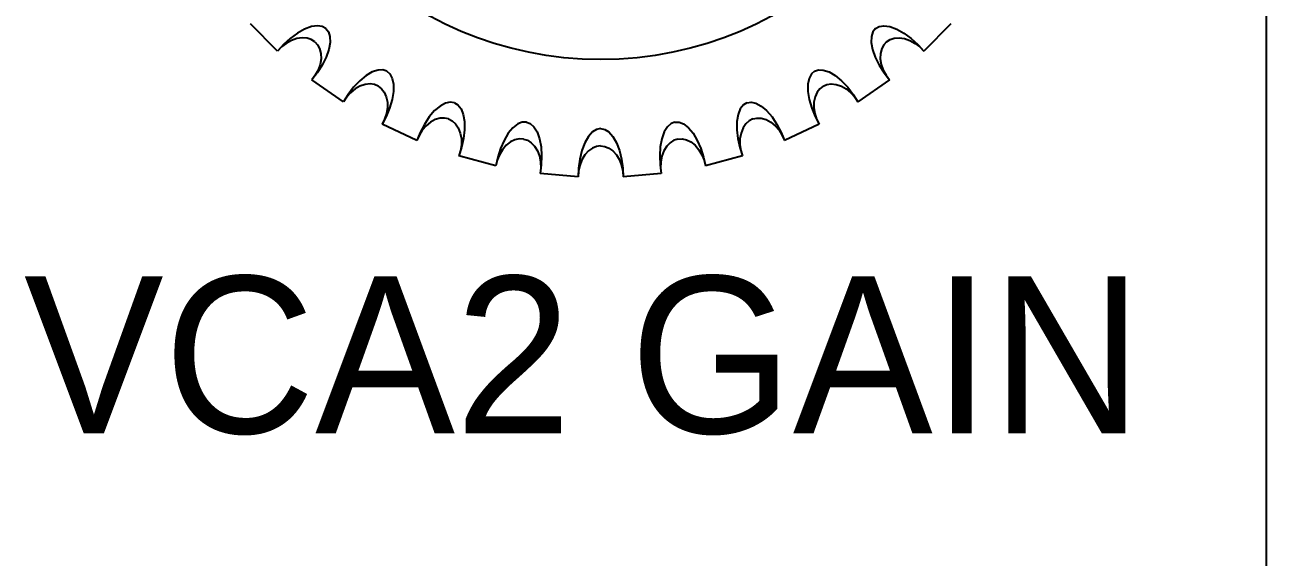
# Model space of a CAD drawing. Extents: x -1423 to 1501, y 0 to 128.
# Drawn here: x 22.3 to 40.3, y 94.59 to 102.3 of the extents above; entities that cross this region are included whole.
import ezdxf

# ---------------------------------------------------------------- set-up
doc = ezdxf.new("R2010")
doc.units = 0
doc.layers.add('LAYER1', color=7, linetype='CONTINUOUS')
doc.styles.add('TEXT702687', font='txt', dxfattribs={"height": 0.2})

msp = doc.modelspace()

# ---------------------------------------------------------------- linework, layer by layer
at = {"layer": 'LAYER1', "color": 7}
msp.add_line((40.3, 128.5), (40.3, 0), dxfattribs=at)
at = {"layer": 'LAYER1', "color": 18}
for p, q in [((25.966, 101.923), (25.573, 102.316)), ((25.966, 101.923), (25.573, 102.316)), ((25.966, 101.923), (25.573, 102.316)), ((25.966, 101.923), (25.573, 102.316)), ((35.727, 102.316), (35.334, 101.923)), ((35.727, 102.316), (35.334, 101.923)), ((35.727, 102.316), (35.334, 101.923)), ((35.727, 102.316), (35.334, 101.923)), ((26.919, 101.187), (26.464, 101.505)), ((26.919, 101.187), (26.464, 101.505)), ((26.919, 101.187), (26.464, 101.505)), ((26.919, 101.187), (26.464, 101.505)), ((34.836, 101.505), (34.381, 101.187)), ((34.836, 101.505), (34.381, 101.187)), ((34.836, 101.505), (34.381, 101.187)), ((34.836, 101.505), (34.381, 101.187)), ((27.985, 100.627), (27.481, 100.862)), ((27.985, 100.627), (27.481, 100.862)), ((27.985, 100.627), (27.481, 100.862)), ((27.985, 100.627), (27.481, 100.862)), ((33.819, 100.862), (33.315, 100.627)), ((33.819, 100.862), (33.315, 100.627)), ((33.819, 100.862), (33.315, 100.627)), ((33.819, 100.862), (33.315, 100.627)), ((29.132, 100.261), (28.595, 100.405)), ((29.132, 100.261), (28.595, 100.405)), ((29.132, 100.261), (28.595, 100.405)), ((29.132, 100.261), (28.595, 100.405)), ((32.705, 100.405), (32.168, 100.261)), ((32.705, 100.405), (32.168, 100.261)), ((32.705, 100.405), (32.168, 100.261)), ((32.705, 100.405), (32.168, 100.261)), ((30.325, 100.1), (29.772, 100.148)), ((30.325, 100.1), (29.772, 100.148)), ((30.325, 100.1), (29.772, 100.148)), ((30.325, 100.1), (29.772, 100.148)), ((31.528, 100.148), (30.975, 100.1)), ((31.528, 100.148), (30.975, 100.1)), ((31.528, 100.148), (30.975, 100.1)), ((31.528, 100.148), (30.975, 100.1))]:
    msp.add_line(p, q, dxfattribs=at)
for points in [[(26.665, 102.251, 0), (26.612, 102.28, 0), (26.542, 102.29, 0), (26.455, 102.277, 0), (26.357, 102.241, 0), (26.253, 102.182, 0), (26.149, 102.106, 0), (26.052, 102.017, 0), (25.966, 101.923, 0)], [(26.665, 102.251, 0), (26.612, 102.28, 0), (26.542, 102.29, 0), (26.455, 102.277, 0), (26.357, 102.241, 0), (26.253, 102.182, 0), (26.149, 102.106, 0), (26.052, 102.017, 0), (25.966, 101.923, 0)], [(26.665, 102.251, 0), (26.612, 102.28, 0), (26.542, 102.29, 0), (26.455, 102.277, 0), (26.357, 102.241, 0), (26.253, 102.182, 0), (26.149, 102.106, 0), (26.052, 102.017, 0), (25.966, 101.923, 0)], [(26.665, 102.251, 0), (26.612, 102.28, 0), (26.542, 102.29, 0), (26.455, 102.277, 0), (26.357, 102.241, 0), (26.253, 102.182, 0), (26.149, 102.106, 0), (26.052, 102.017, 0), (25.966, 101.923, 0)], [(26.665, 102.251, 0), (26.702, 102.204, 0), (26.725, 102.136, 0), (26.728, 102.049, 0), (26.709, 101.946, 0), (26.669, 101.833, 0), (26.612, 101.717, 0), (26.541, 101.606, 0), (26.464, 101.505, 0)], [(26.665, 102.251, 0), (26.702, 102.204, 0), (26.725, 102.136, 0), (26.728, 102.049, 0), (26.709, 101.946, 0), (26.669, 101.833, 0), (26.612, 101.717, 0), (26.541, 101.606, 0), (26.464, 101.505, 0)], [(26.665, 102.251, 0), (26.702, 102.204, 0), (26.725, 102.136, 0), (26.728, 102.049, 0), (26.709, 101.946, 0), (26.669, 101.833, 0), (26.612, 101.717, 0), (26.541, 101.606, 0), (26.464, 101.505, 0)], [(26.665, 102.251, 0), (26.702, 102.204, 0), (26.725, 102.136, 0), (26.728, 102.049, 0), (26.709, 101.946, 0), (26.669, 101.833, 0), (26.612, 101.717, 0), (26.541, 101.606, 0), (26.464, 101.505, 0)], [(34.635, 102.251, 0), (34.598, 102.204, 0), (34.575, 102.136, 0), (34.572, 102.049, 0), (34.591, 101.946, 0), (34.631, 101.833, 0), (34.688, 101.717, 0), (34.759, 101.606, 0), (34.836, 101.505, 0)], [(34.635, 102.251, 0), (34.598, 102.204, 0), (34.575, 102.136, 0), (34.572, 102.049, 0), (34.591, 101.946, 0), (34.631, 101.833, 0), (34.688, 101.717, 0), (34.759, 101.606, 0), (34.836, 101.505, 0)], [(34.635, 102.251, 0), (34.598, 102.204, 0), (34.575, 102.136, 0), (34.572, 102.049, 0), (34.591, 101.946, 0), (34.631, 101.833, 0), (34.688, 101.717, 0), (34.759, 101.606, 0), (34.836, 101.505, 0)], [(34.635, 102.251, 0), (34.598, 102.204, 0), (34.575, 102.136, 0), (34.572, 102.049, 0), (34.591, 101.946, 0), (34.631, 101.833, 0), (34.688, 101.717, 0), (34.759, 101.606, 0), (34.836, 101.505, 0)], [(34.635, 102.251, 0), (34.688, 102.28, 0), (34.758, 102.29, 0), (34.845, 102.277, 0), (34.943, 102.241, 0), (35.047, 102.182, 0), (35.151, 102.106, 0), (35.248, 102.017, 0), (35.334, 101.923, 0)], [(34.635, 102.251, 0), (34.688, 102.28, 0), (34.758, 102.29, 0), (34.845, 102.277, 0), (34.943, 102.241, 0), (35.047, 102.182, 0), (35.151, 102.106, 0), (35.248, 102.017, 0), (35.334, 101.923, 0)], [(34.635, 102.251, 0), (34.688, 102.28, 0), (34.758, 102.29, 0), (34.845, 102.277, 0), (34.943, 102.241, 0), (35.047, 102.182, 0), (35.151, 102.106, 0), (35.248, 102.017, 0), (35.334, 101.923, 0)], [(34.635, 102.251, 0), (34.688, 102.28, 0), (34.758, 102.29, 0), (34.845, 102.277, 0), (34.943, 102.241, 0), (35.047, 102.182, 0), (35.151, 102.106, 0), (35.248, 102.017, 0), (35.334, 101.923, 0)], [(26.504, 102.059, 0), (26.454, 102.091, 0), (26.392, 102.112, 0), (26.321, 102.117, 0), (26.243, 102.106, 0), (26.165, 102.078, 0), (26.09, 102.035, 0), (26.023, 101.982, 0), (25.966, 101.923, 0)], [(26.504, 102.059, 0), (26.454, 102.091, 0), (26.392, 102.112, 0), (26.321, 102.117, 0), (26.243, 102.106, 0), (26.165, 102.078, 0), (26.09, 102.035, 0), (26.023, 101.982, 0), (25.966, 101.923, 0)], [(26.504, 102.059, 0), (26.454, 102.091, 0), (26.392, 102.112, 0), (26.321, 102.117, 0), (26.243, 102.106, 0), (26.165, 102.078, 0), (26.09, 102.035, 0), (26.023, 101.982, 0), (25.966, 101.923, 0)], [(26.504, 102.059, 0), (26.454, 102.091, 0), (26.392, 102.112, 0), (26.321, 102.117, 0), (26.243, 102.106, 0), (26.165, 102.078, 0), (26.09, 102.035, 0), (26.023, 101.982, 0), (25.966, 101.923, 0)], [(26.504, 102.059, 0), (26.544, 102.015, 0), (26.575, 101.958, 0), (26.593, 101.889, 0), (26.595, 101.81, 0), (26.581, 101.728, 0), (26.553, 101.647, 0), (26.512, 101.572, 0), (26.464, 101.505, 0)], [(26.504, 102.059, 0), (26.544, 102.015, 0), (26.575, 101.958, 0), (26.593, 101.889, 0), (26.595, 101.81, 0), (26.581, 101.728, 0), (26.553, 101.647, 0), (26.512, 101.572, 0), (26.464, 101.505, 0)], [(26.504, 102.059, 0), (26.544, 102.015, 0), (26.575, 101.958, 0), (26.593, 101.889, 0), (26.595, 101.81, 0), (26.581, 101.728, 0), (26.553, 101.647, 0), (26.512, 101.572, 0), (26.464, 101.505, 0)], [(26.504, 102.059, 0), (26.544, 102.015, 0), (26.575, 101.958, 0), (26.593, 101.889, 0), (26.595, 101.81, 0), (26.581, 101.728, 0), (26.553, 101.647, 0), (26.512, 101.572, 0), (26.464, 101.505, 0)], [(34.796, 102.059, 0), (34.756, 102.015, 0), (34.725, 101.958, 0), (34.707, 101.889, 0), (34.705, 101.81, 0), (34.719, 101.728, 0), (34.747, 101.647, 0), (34.788, 101.572, 0), (34.836, 101.505, 0)], [(34.796, 102.059, 0), (34.756, 102.015, 0), (34.725, 101.958, 0), (34.707, 101.889, 0), (34.705, 101.81, 0), (34.719, 101.728, 0), (34.747, 101.647, 0), (34.788, 101.572, 0), (34.836, 101.505, 0)], [(34.796, 102.059, 0), (34.756, 102.015, 0), (34.725, 101.958, 0), (34.707, 101.889, 0), (34.705, 101.81, 0), (34.719, 101.728, 0), (34.747, 101.647, 0), (34.788, 101.572, 0), (34.836, 101.505, 0)], [(34.796, 102.059, 0), (34.756, 102.015, 0), (34.725, 101.958, 0), (34.707, 101.889, 0), (34.705, 101.81, 0), (34.719, 101.728, 0), (34.747, 101.647, 0), (34.788, 101.572, 0), (34.836, 101.505, 0)], [(34.796, 102.059, 0), (34.846, 102.091, 0), (34.908, 102.112, 0), (34.979, 102.117, 0), (35.057, 102.106, 0), (35.135, 102.078, 0), (35.21, 102.035, 0), (35.277, 101.982, 0), (35.334, 101.923, 0)], [(34.796, 102.059, 0), (34.846, 102.091, 0), (34.908, 102.112, 0), (34.979, 102.117, 0), (35.057, 102.106, 0), (35.135, 102.078, 0), (35.21, 102.035, 0), (35.277, 101.982, 0), (35.334, 101.923, 0)], [(34.796, 102.059, 0), (34.846, 102.091, 0), (34.908, 102.112, 0), (34.979, 102.117, 0), (35.057, 102.106, 0), (35.135, 102.078, 0), (35.21, 102.035, 0), (35.277, 101.982, 0), (35.334, 101.923, 0)], [(34.796, 102.059, 0), (34.846, 102.091, 0), (34.908, 102.112, 0), (34.979, 102.117, 0), (35.057, 102.106, 0), (35.135, 102.078, 0), (35.21, 102.035, 0), (35.277, 101.982, 0), (35.334, 101.923, 0)], [(27.55, 101.631, 0), (27.493, 101.65, 0), (27.422, 101.648, 0), (27.339, 101.621, 0), (27.248, 101.568, 0), (27.156, 101.492, 0), (27.067, 101.399, 0), (26.987, 101.294, 0), (26.919, 101.187, 0)], [(27.55, 101.631, 0), (27.493, 101.65, 0), (27.422, 101.648, 0), (27.339, 101.621, 0), (27.248, 101.568, 0), (27.156, 101.492, 0), (27.067, 101.399, 0), (26.987, 101.294, 0), (26.919, 101.187, 0)], [(27.55, 101.631, 0), (27.493, 101.65, 0), (27.422, 101.648, 0), (27.339, 101.621, 0), (27.248, 101.568, 0), (27.156, 101.492, 0), (27.067, 101.399, 0), (26.987, 101.294, 0), (26.919, 101.187, 0)], [(27.55, 101.631, 0), (27.493, 101.65, 0), (27.422, 101.648, 0), (27.339, 101.621, 0), (27.248, 101.568, 0), (27.156, 101.492, 0), (27.067, 101.399, 0), (26.987, 101.294, 0), (26.919, 101.187, 0)], [(27.55, 101.631, 0), (27.595, 101.591, 0), (27.629, 101.528, 0), (27.647, 101.443, 0), (27.646, 101.338, 0), (27.627, 101.22, 0), (27.59, 101.096, 0), (27.54, 100.975, 0), (27.481, 100.862, 0)], [(27.55, 101.631, 0), (27.595, 101.591, 0), (27.629, 101.528, 0), (27.647, 101.443, 0), (27.646, 101.338, 0), (27.627, 101.22, 0), (27.59, 101.096, 0), (27.54, 100.975, 0), (27.481, 100.862, 0)], [(27.55, 101.631, 0), (27.595, 101.591, 0), (27.629, 101.528, 0), (27.647, 101.443, 0), (27.646, 101.338, 0), (27.627, 101.22, 0), (27.59, 101.096, 0), (27.54, 100.975, 0), (27.481, 100.862, 0)], [(27.55, 101.631, 0), (27.595, 101.591, 0), (27.629, 101.528, 0), (27.647, 101.443, 0), (27.646, 101.338, 0), (27.627, 101.22, 0), (27.59, 101.096, 0), (27.54, 100.975, 0), (27.481, 100.862, 0)], [(33.75, 101.631, 0), (33.705, 101.591, 0), (33.671, 101.528, 0), (33.653, 101.443, 0), (33.654, 101.338, 0), (33.673, 101.22, 0), (33.71, 101.096, 0), (33.76, 100.975, 0), (33.819, 100.862, 0)], [(33.75, 101.631, 0), (33.705, 101.591, 0), (33.671, 101.528, 0), (33.653, 101.443, 0), (33.654, 101.338, 0), (33.673, 101.22, 0), (33.71, 101.096, 0), (33.76, 100.975, 0), (33.819, 100.862, 0)], [(33.75, 101.631, 0), (33.705, 101.591, 0), (33.671, 101.528, 0), (33.653, 101.443, 0), (33.654, 101.338, 0), (33.673, 101.22, 0), (33.71, 101.096, 0), (33.76, 100.975, 0), (33.819, 100.862, 0)], [(33.75, 101.631, 0), (33.705, 101.591, 0), (33.671, 101.528, 0), (33.653, 101.443, 0), (33.654, 101.338, 0), (33.673, 101.22, 0), (33.71, 101.096, 0), (33.76, 100.975, 0), (33.819, 100.862, 0)], [(33.75, 101.631, 0), (33.807, 101.65, 0), (33.878, 101.648, 0), (33.961, 101.621, 0), (34.052, 101.568, 0), (34.144, 101.492, 0), (34.233, 101.399, 0), (34.313, 101.294, 0), (34.381, 101.187, 0)], [(33.75, 101.631, 0), (33.807, 101.65, 0), (33.878, 101.648, 0), (33.961, 101.621, 0), (34.052, 101.568, 0), (34.144, 101.492, 0), (34.233, 101.399, 0), (34.313, 101.294, 0), (34.381, 101.187, 0)], [(33.75, 101.631, 0), (33.807, 101.65, 0), (33.878, 101.648, 0), (33.961, 101.621, 0), (34.052, 101.568, 0), (34.144, 101.492, 0), (34.233, 101.399, 0), (34.313, 101.294, 0), (34.381, 101.187, 0)], [(33.75, 101.631, 0), (33.807, 101.65, 0), (33.878, 101.648, 0), (33.961, 101.621, 0), (34.052, 101.568, 0), (34.144, 101.492, 0), (34.233, 101.399, 0), (34.313, 101.294, 0), (34.381, 101.187, 0)], [(27.425, 101.414, 0), (27.37, 101.437, 0), (27.306, 101.447, 0), (27.234, 101.439, 0), (27.16, 101.415, 0), (27.088, 101.374, 0), (27.021, 101.319, 0), (26.964, 101.255, 0), (26.919, 101.187, 0)], [(27.425, 101.414, 0), (27.37, 101.437, 0), (27.306, 101.447, 0), (27.234, 101.439, 0), (27.16, 101.415, 0), (27.088, 101.374, 0), (27.021, 101.319, 0), (26.964, 101.255, 0), (26.919, 101.187, 0)], [(27.425, 101.414, 0), (27.37, 101.437, 0), (27.306, 101.447, 0), (27.234, 101.439, 0), (27.16, 101.415, 0), (27.088, 101.374, 0), (27.021, 101.319, 0), (26.964, 101.255, 0), (26.919, 101.187, 0)], [(27.425, 101.414, 0), (27.37, 101.437, 0), (27.306, 101.447, 0), (27.234, 101.439, 0), (27.16, 101.415, 0), (27.088, 101.374, 0), (27.021, 101.319, 0), (26.964, 101.255, 0), (26.919, 101.187, 0)], [(27.425, 101.414, 0), (27.472, 101.378, 0), (27.513, 101.327, 0), (27.542, 101.262, 0), (27.558, 101.185, 0), (27.559, 101.102, 0), (27.544, 101.017, 0), (27.518, 100.936, 0), (27.481, 100.862, 0)], [(27.425, 101.414, 0), (27.472, 101.378, 0), (27.513, 101.327, 0), (27.542, 101.262, 0), (27.558, 101.185, 0), (27.559, 101.102, 0), (27.544, 101.017, 0), (27.518, 100.936, 0), (27.481, 100.862, 0)], [(27.425, 101.414, 0), (27.472, 101.378, 0), (27.513, 101.327, 0), (27.542, 101.262, 0), (27.558, 101.185, 0), (27.559, 101.102, 0), (27.544, 101.017, 0), (27.518, 100.936, 0), (27.481, 100.862, 0)], [(27.425, 101.414, 0), (27.472, 101.378, 0), (27.513, 101.327, 0), (27.542, 101.262, 0), (27.558, 101.185, 0), (27.559, 101.102, 0), (27.544, 101.017, 0), (27.518, 100.936, 0), (27.481, 100.862, 0)], [(33.875, 101.414, 0), (33.828, 101.378, 0), (33.787, 101.327, 0), (33.758, 101.262, 0), (33.742, 101.185, 0), (33.741, 101.102, 0), (33.756, 101.017, 0), (33.782, 100.936, 0), (33.819, 100.862, 0)], [(33.875, 101.414, 0), (33.828, 101.378, 0), (33.787, 101.327, 0), (33.758, 101.262, 0), (33.742, 101.185, 0), (33.741, 101.102, 0), (33.756, 101.017, 0), (33.782, 100.936, 0), (33.819, 100.862, 0)], [(33.875, 101.414, 0), (33.828, 101.378, 0), (33.787, 101.327, 0), (33.758, 101.262, 0), (33.742, 101.185, 0), (33.741, 101.102, 0), (33.756, 101.017, 0), (33.782, 100.936, 0), (33.819, 100.862, 0)], [(33.875, 101.414, 0), (33.828, 101.378, 0), (33.787, 101.327, 0), (33.758, 101.262, 0), (33.742, 101.185, 0), (33.741, 101.102, 0), (33.756, 101.017, 0), (33.782, 100.936, 0), (33.819, 100.862, 0)], [(33.875, 101.414, 0), (33.93, 101.437, 0), (33.994, 101.447, 0), (34.066, 101.439, 0), (34.14, 101.415, 0), (34.212, 101.374, 0), (34.279, 101.319, 0), (34.336, 101.255, 0), (34.381, 101.187, 0)], [(33.875, 101.414, 0), (33.93, 101.437, 0), (33.994, 101.447, 0), (34.066, 101.439, 0), (34.14, 101.415, 0), (34.212, 101.374, 0), (34.279, 101.319, 0), (34.336, 101.255, 0), (34.381, 101.187, 0)], [(33.875, 101.414, 0), (33.93, 101.437, 0), (33.994, 101.447, 0), (34.066, 101.439, 0), (34.14, 101.415, 0), (34.212, 101.374, 0), (34.279, 101.319, 0), (34.336, 101.255, 0), (34.381, 101.187, 0)], [(33.875, 101.414, 0), (33.93, 101.437, 0), (33.994, 101.447, 0), (34.066, 101.439, 0), (34.14, 101.415, 0), (34.212, 101.374, 0), (34.279, 101.319, 0), (34.336, 101.255, 0), (34.381, 101.187, 0)], [(28.529, 101.174, 0), (28.47, 101.183, 0), (28.4, 101.169, 0), (28.323, 101.127, 0), (28.243, 101.06, 0), (28.165, 100.969, 0), (28.094, 100.861, 0), (28.033, 100.745, 0), (27.985, 100.627, 0)], [(28.529, 101.174, 0), (28.47, 101.183, 0), (28.4, 101.169, 0), (28.323, 101.127, 0), (28.243, 101.06, 0), (28.165, 100.969, 0), (28.094, 100.861, 0), (28.033, 100.745, 0), (27.985, 100.627, 0)], [(28.529, 101.174, 0), (28.47, 101.183, 0), (28.4, 101.169, 0), (28.323, 101.127, 0), (28.243, 101.06, 0), (28.165, 100.969, 0), (28.094, 100.861, 0), (28.033, 100.745, 0), (27.985, 100.627, 0)], [(28.529, 101.174, 0), (28.47, 101.183, 0), (28.4, 101.169, 0), (28.323, 101.127, 0), (28.243, 101.06, 0), (28.165, 100.969, 0), (28.094, 100.861, 0), (28.033, 100.745, 0), (27.985, 100.627, 0)], [(28.529, 101.174, 0), (28.581, 101.143, 0), (28.625, 101.087, 0), (28.658, 101.006, 0), (28.675, 100.903, 0), (28.677, 100.783, 0), (28.662, 100.655, 0), (28.634, 100.526, 0), (28.595, 100.405, 0)], [(28.529, 101.174, 0), (28.581, 101.143, 0), (28.625, 101.087, 0), (28.658, 101.006, 0), (28.675, 100.903, 0), (28.677, 100.783, 0), (28.662, 100.655, 0), (28.634, 100.526, 0), (28.595, 100.405, 0)], [(28.529, 101.174, 0), (28.581, 101.143, 0), (28.625, 101.087, 0), (28.658, 101.006, 0), (28.675, 100.903, 0), (28.677, 100.783, 0), (28.662, 100.655, 0), (28.634, 100.526, 0), (28.595, 100.405, 0)], [(28.529, 101.174, 0), (28.581, 101.143, 0), (28.625, 101.087, 0), (28.658, 101.006, 0), (28.675, 100.903, 0), (28.677, 100.783, 0), (28.662, 100.655, 0), (28.634, 100.526, 0), (28.595, 100.405, 0)], [(32.771, 101.174, 0), (32.719, 101.143, 0), (32.675, 101.087, 0), (32.642, 101.006, 0), (32.625, 100.903, 0), (32.623, 100.783, 0), (32.638, 100.655, 0), (32.666, 100.526, 0), (32.705, 100.405, 0)], [(32.771, 101.174, 0), (32.719, 101.143, 0), (32.675, 101.087, 0), (32.642, 101.006, 0), (32.625, 100.903, 0), (32.623, 100.783, 0), (32.638, 100.655, 0), (32.666, 100.526, 0), (32.705, 100.405, 0)], [(32.771, 101.174, 0), (32.719, 101.143, 0), (32.675, 101.087, 0), (32.642, 101.006, 0), (32.625, 100.903, 0), (32.623, 100.783, 0), (32.638, 100.655, 0), (32.666, 100.526, 0), (32.705, 100.405, 0)], [(32.771, 101.174, 0), (32.719, 101.143, 0), (32.675, 101.087, 0), (32.642, 101.006, 0), (32.625, 100.903, 0), (32.623, 100.783, 0), (32.638, 100.655, 0), (32.666, 100.526, 0), (32.705, 100.405, 0)], [(32.771, 101.174, 0), (32.83, 101.183, 0), (32.9, 101.169, 0), (32.977, 101.127, 0), (33.057, 101.06, 0), (33.135, 100.969, 0), (33.206, 100.861, 0), (33.267, 100.745, 0), (33.315, 100.627, 0)], [(32.771, 101.174, 0), (32.83, 101.183, 0), (32.9, 101.169, 0), (32.977, 101.127, 0), (33.057, 101.06, 0), (33.135, 100.969, 0), (33.206, 100.861, 0), (33.267, 100.745, 0), (33.315, 100.627, 0)], [(32.771, 101.174, 0), (32.83, 101.183, 0), (32.9, 101.169, 0), (32.977, 101.127, 0), (33.057, 101.06, 0), (33.135, 100.969, 0), (33.206, 100.861, 0), (33.267, 100.745, 0), (33.315, 100.627, 0)], [(32.771, 101.174, 0), (32.83, 101.183, 0), (32.9, 101.169, 0), (32.977, 101.127, 0), (33.057, 101.06, 0), (33.135, 100.969, 0), (33.206, 100.861, 0), (33.267, 100.745, 0), (33.315, 100.627, 0)], [(28.444, 100.939, 0), (28.386, 100.952, 0), (28.321, 100.95, 0), (28.252, 100.931, 0), (28.183, 100.894, 0), (28.119, 100.84, 0), (28.063, 100.775, 0), (28.018, 100.702, 0), (27.985, 100.627, 0)], [(28.444, 100.939, 0), (28.386, 100.952, 0), (28.321, 100.95, 0), (28.252, 100.931, 0), (28.183, 100.894, 0), (28.119, 100.84, 0), (28.063, 100.775, 0), (28.018, 100.702, 0), (27.985, 100.627, 0)], [(28.444, 100.939, 0), (28.386, 100.952, 0), (28.321, 100.95, 0), (28.252, 100.931, 0), (28.183, 100.894, 0), (28.119, 100.84, 0), (28.063, 100.775, 0), (28.018, 100.702, 0), (27.985, 100.627, 0)], [(28.444, 100.939, 0), (28.386, 100.952, 0), (28.321, 100.95, 0), (28.252, 100.931, 0), (28.183, 100.894, 0), (28.119, 100.84, 0), (28.063, 100.775, 0), (28.018, 100.702, 0), (27.985, 100.627, 0)], [(28.444, 100.939, 0), (28.497, 100.912, 0), (28.546, 100.868, 0), (28.586, 100.809, 0), (28.615, 100.736, 0), (28.63, 100.654, 0), (28.631, 100.568, 0), (28.618, 100.484, 0), (28.595, 100.405, 0)], [(28.444, 100.939, 0), (28.497, 100.912, 0), (28.546, 100.868, 0), (28.586, 100.809, 0), (28.615, 100.736, 0), (28.63, 100.654, 0), (28.631, 100.568, 0), (28.618, 100.484, 0), (28.595, 100.405, 0)], [(28.444, 100.939, 0), (28.497, 100.912, 0), (28.546, 100.868, 0), (28.586, 100.809, 0), (28.615, 100.736, 0), (28.63, 100.654, 0), (28.631, 100.568, 0), (28.618, 100.484, 0), (28.595, 100.405, 0)], [(28.444, 100.939, 0), (28.497, 100.912, 0), (28.546, 100.868, 0), (28.586, 100.809, 0), (28.615, 100.736, 0), (28.63, 100.654, 0), (28.631, 100.568, 0), (28.618, 100.484, 0), (28.595, 100.405, 0)], [(29.573, 100.894, 0), (29.513, 100.893, 0), (29.447, 100.867, 0), (29.378, 100.813, 0), (29.311, 100.732, 0), (29.25, 100.629, 0), (29.199, 100.511, 0), (29.159, 100.386, 0), (29.132, 100.261, 0)], [(29.573, 100.894, 0), (29.513, 100.893, 0), (29.447, 100.867, 0), (29.378, 100.813, 0), (29.311, 100.732, 0), (29.25, 100.629, 0), (29.199, 100.511, 0), (29.159, 100.386, 0), (29.132, 100.261, 0)], [(29.573, 100.894, 0), (29.513, 100.893, 0), (29.447, 100.867, 0), (29.378, 100.813, 0), (29.311, 100.732, 0), (29.25, 100.629, 0), (29.199, 100.511, 0), (29.159, 100.386, 0), (29.132, 100.261, 0)], [(29.573, 100.894, 0), (29.513, 100.893, 0), (29.447, 100.867, 0), (29.378, 100.813, 0), (29.311, 100.732, 0), (29.25, 100.629, 0), (29.199, 100.511, 0), (29.159, 100.386, 0), (29.132, 100.261, 0)], [(29.573, 100.894, 0), (29.63, 100.872, 0), (29.683, 100.825, 0), (29.729, 100.751, 0), (29.764, 100.652, 0), (29.786, 100.535, 0), (29.794, 100.406, 0), (29.789, 100.275, 0), (29.772, 100.148, 0)], [(29.573, 100.894, 0), (29.63, 100.872, 0), (29.683, 100.825, 0), (29.729, 100.751, 0), (29.764, 100.652, 0), (29.786, 100.535, 0), (29.794, 100.406, 0), (29.789, 100.275, 0), (29.772, 100.148, 0)], [(29.573, 100.894, 0), (29.63, 100.872, 0), (29.683, 100.825, 0), (29.729, 100.751, 0), (29.764, 100.652, 0), (29.786, 100.535, 0), (29.794, 100.406, 0), (29.789, 100.275, 0), (29.772, 100.148, 0)], [(29.573, 100.894, 0), (29.63, 100.872, 0), (29.683, 100.825, 0), (29.729, 100.751, 0), (29.764, 100.652, 0), (29.786, 100.535, 0), (29.794, 100.406, 0), (29.789, 100.275, 0), (29.772, 100.148, 0)], [(30.65, 100.8, 0), (30.591, 100.788, 0), (30.53, 100.751, 0), (30.472, 100.686, 0), (30.42, 100.595, 0), (30.378, 100.483, 0), (30.348, 100.358, 0), (30.33, 100.227, 0), (30.325, 100.1, 0)], [(30.65, 100.8, 0), (30.591, 100.788, 0), (30.53, 100.751, 0), (30.472, 100.686, 0), (30.42, 100.595, 0), (30.378, 100.483, 0), (30.348, 100.358, 0), (30.33, 100.227, 0), (30.325, 100.1, 0)], [(30.65, 100.8, 0), (30.591, 100.788, 0), (30.53, 100.751, 0), (30.472, 100.686, 0), (30.42, 100.595, 0), (30.378, 100.483, 0), (30.348, 100.358, 0), (30.33, 100.227, 0), (30.325, 100.1, 0)], [(30.65, 100.8, 0), (30.591, 100.788, 0), (30.53, 100.751, 0), (30.472, 100.686, 0), (30.42, 100.595, 0), (30.378, 100.483, 0), (30.348, 100.358, 0), (30.33, 100.227, 0), (30.325, 100.1, 0)], [(30.65, 100.8, 0), (30.709, 100.788, 0), (30.77, 100.751, 0), (30.828, 100.686, 0), (30.88, 100.595, 0), (30.922, 100.483, 0), (30.952, 100.358, 0), (30.97, 100.227, 0), (30.975, 100.1, 0)], [(30.65, 100.8, 0), (30.709, 100.788, 0), (30.77, 100.751, 0), (30.828, 100.686, 0), (30.88, 100.595, 0), (30.922, 100.483, 0), (30.952, 100.358, 0), (30.97, 100.227, 0), (30.975, 100.1, 0)], [(30.65, 100.8, 0), (30.709, 100.788, 0), (30.77, 100.751, 0), (30.828, 100.686, 0), (30.88, 100.595, 0), (30.922, 100.483, 0), (30.952, 100.358, 0), (30.97, 100.227, 0), (30.975, 100.1, 0)], [(30.65, 100.8, 0), (30.709, 100.788, 0), (30.77, 100.751, 0), (30.828, 100.686, 0), (30.88, 100.595, 0), (30.922, 100.483, 0), (30.952, 100.358, 0), (30.97, 100.227, 0), (30.975, 100.1, 0)], [(31.727, 100.894, 0), (31.67, 100.872, 0), (31.617, 100.825, 0), (31.571, 100.751, 0), (31.536, 100.652, 0), (31.514, 100.535, 0), (31.506, 100.406, 0), (31.511, 100.275, 0), (31.528, 100.148, 0)], [(31.727, 100.894, 0), (31.67, 100.872, 0), (31.617, 100.825, 0), (31.571, 100.751, 0), (31.536, 100.652, 0), (31.514, 100.535, 0), (31.506, 100.406, 0), (31.511, 100.275, 0), (31.528, 100.148, 0)], [(31.727, 100.894, 0), (31.67, 100.872, 0), (31.617, 100.825, 0), (31.571, 100.751, 0), (31.536, 100.652, 0), (31.514, 100.535, 0), (31.506, 100.406, 0), (31.511, 100.275, 0), (31.528, 100.148, 0)], [(31.727, 100.894, 0), (31.67, 100.872, 0), (31.617, 100.825, 0), (31.571, 100.751, 0), (31.536, 100.652, 0), (31.514, 100.535, 0), (31.506, 100.406, 0), (31.511, 100.275, 0), (31.528, 100.148, 0)], [(31.727, 100.894, 0), (31.787, 100.893, 0), (31.853, 100.867, 0), (31.922, 100.813, 0), (31.989, 100.732, 0), (32.05, 100.629, 0), (32.101, 100.511, 0), (32.141, 100.386, 0), (32.168, 100.261, 0)], [(31.727, 100.894, 0), (31.787, 100.893, 0), (31.853, 100.867, 0), (31.922, 100.813, 0), (31.989, 100.732, 0), (32.05, 100.629, 0), (32.101, 100.511, 0), (32.141, 100.386, 0), (32.168, 100.261, 0)], [(31.727, 100.894, 0), (31.787, 100.893, 0), (31.853, 100.867, 0), (31.922, 100.813, 0), (31.989, 100.732, 0), (32.05, 100.629, 0), (32.101, 100.511, 0), (32.141, 100.386, 0), (32.168, 100.261, 0)], [(31.727, 100.894, 0), (31.787, 100.893, 0), (31.853, 100.867, 0), (31.922, 100.813, 0), (31.989, 100.732, 0), (32.05, 100.629, 0), (32.101, 100.511, 0), (32.141, 100.386, 0), (32.168, 100.261, 0)], [(32.856, 100.939, 0), (32.803, 100.912, 0), (32.754, 100.868, 0), (32.714, 100.809, 0), (32.685, 100.736, 0), (32.67, 100.654, 0), (32.669, 100.568, 0), (32.682, 100.484, 0), (32.705, 100.405, 0)], [(32.856, 100.939, 0), (32.803, 100.912, 0), (32.754, 100.868, 0), (32.714, 100.809, 0), (32.685, 100.736, 0), (32.67, 100.654, 0), (32.669, 100.568, 0), (32.682, 100.484, 0), (32.705, 100.405, 0)], [(32.856, 100.939, 0), (32.803, 100.912, 0), (32.754, 100.868, 0), (32.714, 100.809, 0), (32.685, 100.736, 0), (32.67, 100.654, 0), (32.669, 100.568, 0), (32.682, 100.484, 0), (32.705, 100.405, 0)], [(32.856, 100.939, 0), (32.803, 100.912, 0), (32.754, 100.868, 0), (32.714, 100.809, 0), (32.685, 100.736, 0), (32.67, 100.654, 0), (32.669, 100.568, 0), (32.682, 100.484, 0), (32.705, 100.405, 0)], [(32.856, 100.939, 0), (32.914, 100.952, 0), (32.979, 100.95, 0), (33.048, 100.931, 0), (33.117, 100.894, 0), (33.181, 100.84, 0), (33.237, 100.775, 0), (33.282, 100.702, 0), (33.315, 100.627, 0)], [(32.856, 100.939, 0), (32.914, 100.952, 0), (32.979, 100.95, 0), (33.048, 100.931, 0), (33.117, 100.894, 0), (33.181, 100.84, 0), (33.237, 100.775, 0), (33.282, 100.702, 0), (33.315, 100.627, 0)], [(32.856, 100.939, 0), (32.914, 100.952, 0), (32.979, 100.95, 0), (33.048, 100.931, 0), (33.117, 100.894, 0), (33.181, 100.84, 0), (33.237, 100.775, 0), (33.282, 100.702, 0), (33.315, 100.627, 0)], [(32.856, 100.939, 0), (32.914, 100.952, 0), (32.979, 100.95, 0), (33.048, 100.931, 0), (33.117, 100.894, 0), (33.181, 100.84, 0), (33.237, 100.775, 0), (33.282, 100.702, 0), (33.315, 100.627, 0)], [(29.53, 100.648, 0), (29.47, 100.651, 0), (29.407, 100.638, 0), (29.342, 100.607, 0), (29.281, 100.558, 0), (29.227, 100.494, 0), (29.183, 100.42, 0), (29.151, 100.341, 0), (29.132, 100.261, 0)], [(29.53, 100.648, 0), (29.47, 100.651, 0), (29.407, 100.638, 0), (29.342, 100.607, 0), (29.281, 100.558, 0), (29.227, 100.494, 0), (29.183, 100.42, 0), (29.151, 100.341, 0), (29.132, 100.261, 0)], [(29.53, 100.648, 0), (29.47, 100.651, 0), (29.407, 100.638, 0), (29.342, 100.607, 0), (29.281, 100.558, 0), (29.227, 100.494, 0), (29.183, 100.42, 0), (29.151, 100.341, 0), (29.132, 100.261, 0)], [(29.53, 100.648, 0), (29.47, 100.651, 0), (29.407, 100.638, 0), (29.342, 100.607, 0), (29.281, 100.558, 0), (29.227, 100.494, 0), (29.183, 100.42, 0), (29.151, 100.341, 0), (29.132, 100.261, 0)], [(29.53, 100.648, 0), (29.587, 100.63, 0), (29.642, 100.596, 0), (29.692, 100.545, 0), (29.733, 100.478, 0), (29.762, 100.4, 0), (29.778, 100.315, 0), (29.781, 100.23, 0), (29.772, 100.148, 0)], [(29.53, 100.648, 0), (29.587, 100.63, 0), (29.642, 100.596, 0), (29.692, 100.545, 0), (29.733, 100.478, 0), (29.762, 100.4, 0), (29.778, 100.315, 0), (29.781, 100.23, 0), (29.772, 100.148, 0)], [(29.53, 100.648, 0), (29.587, 100.63, 0), (29.642, 100.596, 0), (29.692, 100.545, 0), (29.733, 100.478, 0), (29.762, 100.4, 0), (29.778, 100.315, 0), (29.781, 100.23, 0), (29.772, 100.148, 0)], [(29.53, 100.648, 0), (29.587, 100.63, 0), (29.642, 100.596, 0), (29.692, 100.545, 0), (29.733, 100.478, 0), (29.762, 100.4, 0), (29.778, 100.315, 0), (29.781, 100.23, 0), (29.772, 100.148, 0)], [(31.77, 100.648, 0), (31.713, 100.63, 0), (31.658, 100.596, 0), (31.608, 100.545, 0), (31.567, 100.478, 0), (31.538, 100.4, 0), (31.522, 100.315, 0), (31.519, 100.23, 0), (31.528, 100.148, 0)], [(31.77, 100.648, 0), (31.713, 100.63, 0), (31.658, 100.596, 0), (31.608, 100.545, 0), (31.567, 100.478, 0), (31.538, 100.4, 0), (31.522, 100.315, 0), (31.519, 100.23, 0), (31.528, 100.148, 0)], [(31.77, 100.648, 0), (31.713, 100.63, 0), (31.658, 100.596, 0), (31.608, 100.545, 0), (31.567, 100.478, 0), (31.538, 100.4, 0), (31.522, 100.315, 0), (31.519, 100.23, 0), (31.528, 100.148, 0)], [(31.77, 100.648, 0), (31.713, 100.63, 0), (31.658, 100.596, 0), (31.608, 100.545, 0), (31.567, 100.478, 0), (31.538, 100.4, 0), (31.522, 100.315, 0), (31.519, 100.23, 0), (31.528, 100.148, 0)], [(31.77, 100.648, 0), (31.83, 100.651, 0), (31.893, 100.638, 0), (31.958, 100.607, 0), (32.019, 100.558, 0), (32.073, 100.494, 0), (32.117, 100.42, 0), (32.149, 100.341, 0), (32.168, 100.261, 0)], [(31.77, 100.648, 0), (31.83, 100.651, 0), (31.893, 100.638, 0), (31.958, 100.607, 0), (32.019, 100.558, 0), (32.073, 100.494, 0), (32.117, 100.42, 0), (32.149, 100.341, 0), (32.168, 100.261, 0)], [(31.77, 100.648, 0), (31.83, 100.651, 0), (31.893, 100.638, 0), (31.958, 100.607, 0), (32.019, 100.558, 0), (32.073, 100.494, 0), (32.117, 100.42, 0), (32.149, 100.341, 0), (32.168, 100.261, 0)], [(31.77, 100.648, 0), (31.83, 100.651, 0), (31.893, 100.638, 0), (31.958, 100.607, 0), (32.019, 100.558, 0), (32.073, 100.494, 0), (32.117, 100.42, 0), (32.149, 100.341, 0), (32.168, 100.261, 0)], [(30.65, 100.55, 0), (30.591, 100.542, 0), (30.53, 100.518, 0), (30.472, 100.477, 0), (30.42, 100.418, 0), (30.378, 100.346, 0), (30.348, 100.266, 0), (30.33, 100.182, 0), (30.325, 100.1, 0)], [(30.65, 100.55, 0), (30.591, 100.542, 0), (30.53, 100.518, 0), (30.472, 100.477, 0), (30.42, 100.418, 0), (30.378, 100.346, 0), (30.348, 100.266, 0), (30.33, 100.182, 0), (30.325, 100.1, 0)], [(30.65, 100.55, 0), (30.591, 100.542, 0), (30.53, 100.518, 0), (30.472, 100.477, 0), (30.42, 100.418, 0), (30.378, 100.346, 0), (30.348, 100.266, 0), (30.33, 100.182, 0), (30.325, 100.1, 0)], [(30.65, 100.55, 0), (30.591, 100.542, 0), (30.53, 100.518, 0), (30.472, 100.477, 0), (30.42, 100.418, 0), (30.378, 100.346, 0), (30.348, 100.266, 0), (30.33, 100.182, 0), (30.325, 100.1, 0)], [(30.65, 100.55, 0), (30.709, 100.542, 0), (30.77, 100.518, 0), (30.828, 100.477, 0), (30.88, 100.418, 0), (30.922, 100.346, 0), (30.952, 100.266, 0), (30.97, 100.182, 0), (30.975, 100.1, 0)], [(30.65, 100.55, 0), (30.709, 100.542, 0), (30.77, 100.518, 0), (30.828, 100.477, 0), (30.88, 100.418, 0), (30.922, 100.346, 0), (30.952, 100.266, 0), (30.97, 100.182, 0), (30.975, 100.1, 0)], [(30.65, 100.55, 0), (30.709, 100.542, 0), (30.77, 100.518, 0), (30.828, 100.477, 0), (30.88, 100.418, 0), (30.922, 100.346, 0), (30.952, 100.266, 0), (30.97, 100.182, 0), (30.975, 100.1, 0)], [(30.65, 100.55, 0), (30.709, 100.542, 0), (30.77, 100.518, 0), (30.828, 100.477, 0), (30.88, 100.418, 0), (30.922, 100.346, 0), (30.952, 100.266, 0), (30.97, 100.182, 0), (30.975, 100.1, 0)]]:
    msp.add_polyline3d(points, dxfattribs=at)
msp.add_circle((30.65, 107), 5.2, dxfattribs=at)
msp.add_circle((30.65, 107), 5.2, dxfattribs=at)

# ---------------------------------------------------------------- texts
at = {"layer": 'LAYER1', "color": 18, "style": 'TEXT702687'}
msp.add_text('VCA2 GAIN', height=2.2733, dxfattribs=at).set_placement((22.287, 96.387))

doc.saveas('drawing.dxf')
